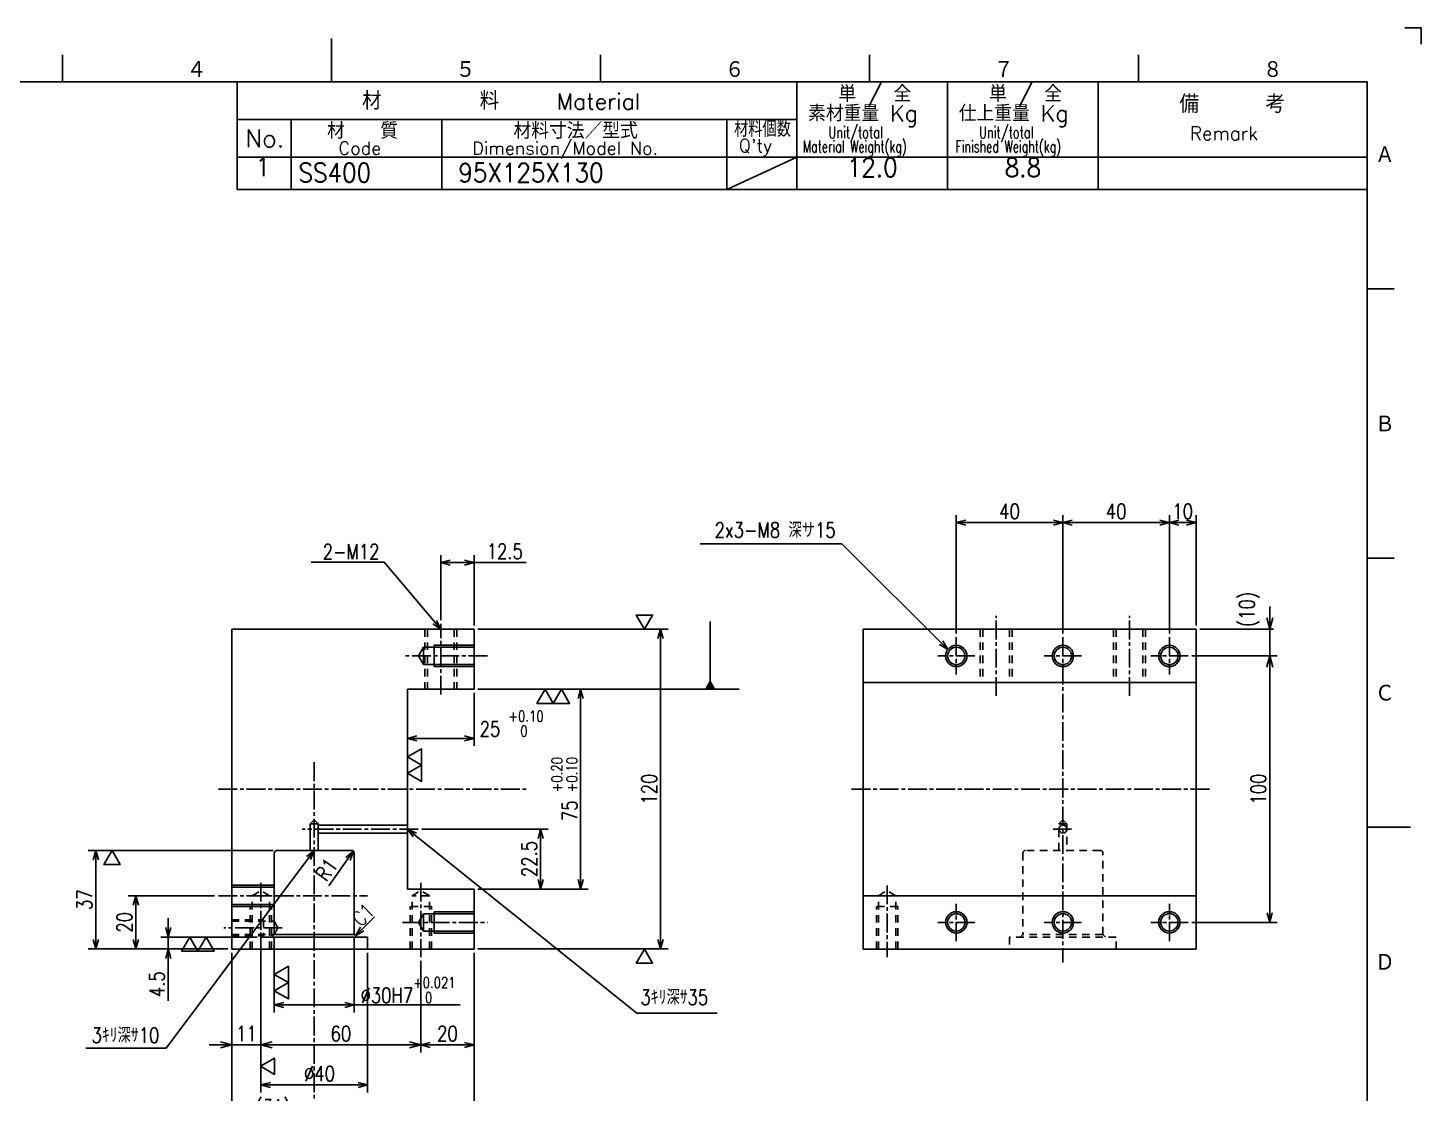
# Model space of a CAD drawing. Extents: x 0 to 1442, y 0 to 840.
# Drawn here: x 919 to 1442, y 200 to 600 of the extents above; entities that cross this region are included whole.
import ezdxf
from ezdxf.enums import TextEntityAlignment as Align

# ---------------------------------------------------------------- set-up
doc = ezdxf.new("R2010")
doc.units = 0
doc.header["$LTSCALE"] = 1.41421
doc.linetypes.add('GEN7A', pattern=[7.5, 5, -0.75, 1, -0.75])
doc.linetypes.add('HIDDEN2', pattern=[3.5, 2, -1.5])
doc.layers.get('0').update_dxf_attribs({"linetype": 'CONTINUOUS'})
doc.layers.get('DEFPOINTS').update_dxf_attribs({"linetype": 'CONTINUOUS'})
for name, color, linetype in [('2', 5, 'CONTINUOUS'), ('4', 3, 'CONTINUOUS'), ('5', 3, 'CONTINUOUS'), ('6', 52, 'CONTINUOUS'), ('7A', 4, 'GEN7A'), ('8', 1, 'CONTINUOUS'), ('9', 3, 'HIDDEN2'), ('RAHM2', 1, 'CONTINUOUS'), ('RAHM3', 52, 'CONTINUOUS')]:
    doc.layers.add(name, color=color, linetype=linetype)
doc.layers.add('AM_5', color=92, linetype='CONTINUOUS', lineweight=25)
doc.styles.add('DIMENSION', font='monotxt.shx', dxfattribs={"bigfont": 'bigfont.shx'})
doc.styles.get("Standard").update_dxf_attribs({"font": 'romans.shx', "width": 0.8, "bigfont": 'extfont.shx'})
doc.dimstyles.new('GEN-ISO', dxfattribs={"dimscale": 1.41421, "dimtxt": 4, "dimasz": 2.5, "dimexe": 2, "dimexo": 1, "dimgap": 1, "dimtad": 3, "dimdec": 3, "dimrnd": 0.001, "dimdsep": 46, "dimtxsty": 'Standard', "dimblk": 'OPEN30', "dimcen": 0, "dimclrt": 52, "dimadec": 0, "dimazin": 0, "dimtp": 0.1, "dimtm": 0.1, "dimtfac": 0.6, "dimtdec": 3, "dimtmove": 0, "dimatfit": 3, "dimldrblk": 'OPEN30', "dimfxl": 1, "dimarcsym": 0})
doc.dimstyles.new('GEN-ISO$0', dxfattribs={"dimscale": 2, "dimtxt": 4, "dimasz": 3, "dimexe": 1, "dimexo": 1, "dimgap": 1, "dimtad": 3, "dimrnd": 0.01, "dimdsep": 46, "dimtxsty": 'Standard', "dimblk": 'OPEN30', "dimcen": 0, "dimclrd": 256, "dimclre": 256, "dimclrt": 7, "dimazin": 2, "dimtp": 0.1, "dimtm": 0.1, "dimtfac": 0.6, "dimtdec": 3, "dimtmove": 2, "dimatfit": 3, "dimldrblk": 'OPEN30', "dimfxl": 1, "dimarcsym": 0})
doc.dimstyles.new('GEN-ISO$4', dxfattribs={"dimscale": 1.41421, "dimtxt": 4, "dimasz": 2.5, "dimexe": 2, "dimexo": 1, "dimgap": 1, "dimtad": 3, "dimdec": 3, "dimrnd": 0.001, "dimdsep": 46, "dimtxsty": 'Standard', "dimblk": 'OPEN30', "dimcen": 0, "dimclrt": 52, "dimadec": 0, "dimazin": 0, "dimtp": 0.1, "dimtm": 0.1, "dimtfac": 0.6, "dimtdec": 3, "dimtmove": 0, "dimatfit": 3, "dimldrblk": 'OPEN30', "dimfxl": 1, "dimarcsym": 0})

# ---------------------------------------------------------------- blocks, each defined once
blk = doc.blocks.new('1A3ﾌﾞﾋﾝ')
at = {"layer": 'RAHM2', "color": 5, "linetype": 'Continuous'}
for p, q in [((417, 297), (420, 297)), ((420, 297), (420, 294)), ((217.5, 295), (217.5, 287)), ((167.5, 292), (167.5, 287)), ((267.5, 292), (267.5, 287)), ((317.5, 292), (317.5, 287)), ((367.5, 292), (367.5, 287)), ((410, 287), (25, 287)), ((410, 10), (410, 287)), ((410, 248.5), (415, 248.5)), ((410, 198.5), (415, 198.5)), ((410, 148.5), (418, 148.5))]:
    blk.add_line(p, q, dxfattribs=at)
at = {"layer": 'RAHM2', "color": 7, "linetype": 'Continuous'}
for p, q in [((200, 267), (200, 287)), ((304, 287), (304, 267)), ((332, 267), (332, 287)), ((360, 287), (360, 267)), ((200, 280), (304, 280)), ((210, 267), (210, 280)), ((238, 280), (238, 267)), ((291, 280), (291, 267)), ((200, 273), (410, 273)), ((200, 267), (410, 267))]:
    blk.add_line(p, q, dxfattribs=at)
at = {"layer": 'RAHM2', "color": 5, "linetype": 'Continuous'}
for s, p in [('４', (190.6, 287.58)), ('５', (240.6, 287.58)), ('６', (290.6, 287.58)), ('７', (340.6, 287.58)), ('８', (390.6, 287.58)), ('Ａ', (411.44, 271.74)), ('Ｂ', (411.44, 221.74)), ('Ｃ', (411.44, 171.74)), ('Ｄ', (411.44, 121.74))]:
    blk.add_text(s, height=3.31, dxfattribs=at).set_placement(p)
at = {"layer": 'RAHM2', "color": 7, "linetype": 'Continuous'}
for s, height, p in [('材\u3000\u3000\u3000\u3000\u3000料', 3.311, (223.18, 281.82)), ('Material', 3, (259.34, 281.82)), ('単 / 全', 3, (311.71, 283.26)), ('単 / 全', 3, (339.71, 283.26)), ('備     考', 3.311, (375.08, 281.21)), ('素材重量 Kg', 3, (306.08, 279.63)), ('仕上重量 Kg', 3, (334.08, 279.63)), ('材\u3000\u3000質', 3, (216.68, 276.39)), ('材料寸法／型式', 3, (251.33, 276.39)), ('No.', 3.311, (201.5, 274.82)), ('Remark', 2.5, (377.03, 276.16)), ('Code', 2.4, (218.82, 273.45)), ('Dimension/Model No.', 2.4, (243.65, 273.45)), ("Q'ty", 2.4, (293.19, 273.93))]:
    blk.add_text(s, height=height, dxfattribs=at).set_placement(p)
for s, height, width, p in [('材料個数', 3, 0.8, (292.32, 276.75)), ('Unit/total', 2.2, 0.7, (309.86, 276.49)), ('Unit/total', 2.2, 0.7, (337.86, 276.49)), ('Material Weight(kg)', 2.2, 0.68, (305.1, 273.86)), ('Finished Weight(kg)', 2.2, 0.68, (333.46, 273.86))]:
    blk.add_text(s, height=height, dxfattribs=dict(at, width=width)).set_placement(p)
at = {"layer": 'RAHM2', "color": 5, "linetype": 'Continuous', "width": 0.7}
for tag, p in [('HEADER3', (35, 274.01)), ('HEADER4', (54.75, 274)), ('HEADER15', (74.49, 274)), ('HEADER16', (94.43, 274))]:
    blk.add_attdef(tag, text='', height=6, dxfattribs=at).set_placement(p, align=Align.MIDDLE)
at = {"layer": 'RAHM2', "color": 7, "linetype": 'Continuous'}
blk.add_attdef('HEADER5', text='', height=2.5, dxfattribs=at).set_placement((63.69, 267.1), align=Align.BOTTOM_RIGHT)
for tag, height, width, p in [('HEADER1', 5, 0.9, (359.12, 40.15)), ('HEADER7', 5, 0.8, (174.38, 35.8)), ('GEN-TITLE-SCA', 4, 0.85, (261.79, 35.85)), ('HEADER2', 6, 0.9, (358.89, 31.68)), ('HEADER11', 3.2, 0.63, (46.91, 19.38)), ('HEADER9', 3.33, 0.8, (71.4, 19.2)), ('HEADER10', 3.5, 0.8, (92.57, 19.22)), ('HEADER14', 3.31, 0.8, (126.54, 12.82))]:
    blk.add_attdef(tag, text='', height=height, dxfattribs=dict(at, width=width)).set_placement(p, align=Align.MIDDLE)
at = {"layer": 'RAHM2', "color": 7, "linetype": 'Continuous', "width": 0.8}
blk.add_attdef('GEN-TITLE-DAT', text='', height=3.5, dxfattribs=at).set_placement((275.35, 34.1), align=Align.BOTTOM_LEFT)
at = {"layer": 'RAHM2', "color": 5, "linetype": 'Continuous', "style": 'DIMENSION', "width": 1.2}
for tag, p in [('HEADER13', (213.56, 11.75)), ('HEADER12', (247.26, 11.72)), ('GEN-TITLE-DWG', (316.79, 11.74))]:
    blk.add_attdef(tag, text='', height=7.02, dxfattribs=at).set_placement(p, align=Align.BOTTOM_LEFT)
blk.add_attdef('HEADER8', text='', height=7.02, dxfattribs=at).set_placement((406.69, 11.71), align=Align.BOTTOM_RIGHT)
at = {"layer": 'RAHM2', "color": 5, "linetype": 'Continuous'}
blk.add_attdef('HEADER6', text='', height=5.8, dxfattribs=at).set_placement((207.09, 13.03), align=Align.BOTTOM_RIGHT)
blk = doc.blocks.new('_Open30')
at = {"color": 0, "linetype": 'ByBlock', "lineweight": -2}
for p, q in [((-1, 0.27), (0, 0)), ((0, 0), (-1, -0.27)), ((0, 0), (-1, 0))]:
    blk.add_line(p, q, dxfattribs=at)
blk = doc.blocks.new('*D71')
at = {"layer": '5', "color": 0, "lineweight": -2, "transparency": 16777216}
for p, q in [((1088.34, 351.85), (1129.75, 351.85)), ((1126.93, 280.38), (1126.93, 348.31)), ((1088.34, 276.85), (1129.75, 276.85))]:
    blk.add_line(p, q, dxfattribs=at)
at = {"layer": 'DEFPOINTS', "color": 0, "transparency": 16777216}
for p in [(1086.93, 351.85), (1126.93, 351.85), (1086.93, 276.85)]:
    blk.add_point(p, dxfattribs=at)
at = {"layer": '5', "color": 0, "lineweight": -2, "transparency": 16777216, "xscale": 3.535525, "yscale": 3.535525, "zscale": 3.535525}
for p, rotation in [((1126.93, 351.85), 90), ((1126.93, 276.85), 270)]:
    blk.add_blockref('_Open30', p, dxfattribs=dict(at, rotation=rotation))
at = {"layer": '5', "color": 52, "transparency": 16777216, "insert": (1120.85, 314.35), "char_height": 5.6568, "attachment_point": 5, "rotation": 90}
blk.add_mtext('75 \\H4;\\S+0.20^ +0.10;', dxfattribs=at)
blk = doc.blocks.new('*D72')
at = {"layer": '5', "color": 0, "lineweight": -2, "transparency": 16777216}
for p, q in [((1356.4, 364.35), (1388.49, 364.35)), ((1385.66, 267.88), (1385.66, 360.81)), ((1356.4, 264.35), (1388.49, 264.35))]:
    blk.add_line(p, q, dxfattribs=at)
at = {"layer": 'DEFPOINTS', "color": 0, "transparency": 16777216}
for p in [(1354.98, 364.35), (1385.66, 364.35), (1354.98, 264.35)]:
    blk.add_point(p, dxfattribs=at)
at = {"layer": '5', "color": 0, "lineweight": -2, "transparency": 16777216, "xscale": 3.535525, "yscale": 3.535525, "zscale": 3.535525}
for p, rotation in [((1385.66, 364.35), 90), ((1385.66, 264.35), 270)]:
    blk.add_blockref('_Open30', p, dxfattribs=dict(at, rotation=rotation))
at = {"layer": '5', "color": 52, "transparency": 16777216, "insert": (1381.42, 314.35), "char_height": 5.657, "attachment_point": 5, "rotation": 90}
blk.add_mtext('100', dxfattribs=at)
blk = doc.blocks.new('*D73')
at = {"layer": '5', "color": 0, "lineweight": -2, "transparency": 16777216}
for p, q in [((995.93, 252.93), (995.93, 170.52)), ((1086.93, 252.93), (1086.93, 170.52)), ((1083.39, 173.35), (999.46, 173.35))]:
    blk.add_line(p, q, dxfattribs=at)
at = {"layer": 'DEFPOINTS', "color": 0, "transparency": 16777216}
for p in [(995.93, 254.35), (1086.93, 254.35), (995.93, 173.35)]:
    blk.add_point(p, dxfattribs=at)
at = {"layer": '5', "color": 0, "lineweight": -2, "transparency": 16777216, "xscale": 3.535525, "yscale": 3.535525, "zscale": 3.535525, "rotation": 180}
blk.add_blockref('_Open30', (995.93, 173.35), dxfattribs=at)
at = {"layer": '5', "color": 0, "lineweight": -2, "transparency": 16777216, "xscale": 3.535525, "yscale": 3.535525, "zscale": 3.535525}
blk.add_blockref('_Open30', (1086.93, 173.35), dxfattribs=at)
at = {"layer": '5', "color": 52, "transparency": 16777216, "insert": (1041.43, 177.59), "char_height": 5.657, "attachment_point": 5}
blk.add_mtext('91', dxfattribs=at)
blk = doc.blocks.new('*D74')
at = {"layer": '5', "color": 0, "lineweight": -2, "transparency": 16777216}
for p, q in [((1086.93, 350.43), (1086.93, 330.56)), ((1061.93, 337.93), (1061.93, 330.56)), ((1065.46, 333.39), (1083.39, 333.39))]:
    blk.add_line(p, q, dxfattribs=at)
at = {"layer": 'DEFPOINTS', "color": 0, "transparency": 16777216}
for p in [(1086.93, 351.85), (1061.93, 339.35), (1086.93, 333.39)]:
    blk.add_point(p, dxfattribs=at)
at = {"layer": '5', "color": 0, "lineweight": -2, "transparency": 16777216, "xscale": 3.535525, "yscale": 3.535525, "zscale": 3.535525, "rotation": 180}
blk.add_blockref('_Open30', (1061.93, 333.39), dxfattribs=at)
at = {"layer": '5', "color": 0, "lineweight": -2, "transparency": 16777216, "xscale": 3.535525, "yscale": 3.535525, "zscale": 3.535525}
blk.add_blockref('_Open30', (1086.93, 333.39), dxfattribs=at)
at = {"layer": '5', "color": 52, "transparency": 16777216, "insert": (1101.02, 338.91), "char_height": 5.6568, "attachment_point": 5}
blk.add_mtext('25 \\H4;\\S+0.10^   0;', dxfattribs=at)
blk = doc.blocks.new('*D75')
at = {"layer": '5', "color": 0, "lineweight": -2, "transparency": 16777216}
for p, q in [((1088.34, 374.35), (1159.75, 374.35)), ((1156.93, 257.88), (1156.93, 370.81)), ((1088.34, 254.35), (1159.75, 254.35))]:
    blk.add_line(p, q, dxfattribs=at)
at = {"layer": 'DEFPOINTS', "color": 0, "transparency": 16777216}
for p in [(1086.93, 374.35), (1156.93, 374.35), (1086.93, 254.35)]:
    blk.add_point(p, dxfattribs=at)
at = {"layer": '5', "color": 0, "lineweight": -2, "transparency": 16777216, "xscale": 3.535525, "yscale": 3.535525, "zscale": 3.535525}
for p, rotation in [((1156.93, 374.35), 90), ((1156.93, 254.35), 270)]:
    blk.add_blockref('_Open30', p, dxfattribs=dict(at, rotation=rotation))
at = {"layer": '5', "color": 52, "transparency": 16777216, "insert": (1152.68, 314.35), "char_height": 5.657, "attachment_point": 5, "rotation": 90}
blk.add_mtext('120', dxfattribs=at)
blk = doc.blocks.new('*D77')
at = {"layer": '5', "color": 0, "lineweight": -2, "transparency": 16777216}
for p, q in [((1074.43, 377.76), (1074.43, 402.17)), ((1077.96, 399.35), (1083.39, 399.35)), ((1086.93, 375.76), (1086.93, 402.17)), ((1086.93, 399.35), (1106.44, 399.35))]:
    blk.add_line(p, q, dxfattribs=at)
at = {"layer": 'DEFPOINTS', "color": 0, "transparency": 16777216}
for p in [(1086.93, 399.35), (1074.43, 376.35), (1086.93, 374.35)]:
    blk.add_point(p, dxfattribs=at)
at = {"layer": '5', "color": 0, "lineweight": -2, "transparency": 16777216, "xscale": 3.535525, "yscale": 3.535525, "zscale": 3.535525, "rotation": 180}
blk.add_blockref('_Open30', (1074.43, 399.35), dxfattribs=at)
at = {"layer": '5', "color": 0, "lineweight": -2, "transparency": 16777216, "xscale": 3.535525, "yscale": 3.535525, "zscale": 3.535525}
blk.add_blockref('_Open30', (1086.93, 399.35), dxfattribs=at)
at = {"layer": '5', "color": 52, "transparency": 16777216, "insert": (1098.45, 403.59), "char_height": 5.657, "attachment_point": 5}
blk.add_mtext('12.5', dxfattribs=at)
blk = doc.blocks.new('*D78')
at = {"layer": '5', "color": 0, "lineweight": -2, "transparency": 16777216}
blk.add_line((1032.4, 278.07), (1039.58, 288.17), dxfattribs=at)
at = {"layer": 'DEFPOINTS', "color": 0, "transparency": 16777216}
for p in [(1041.05, 290.24), (1041.63, 291.05)]:
    blk.add_point(p, dxfattribs=at)
at = {"layer": '5', "color": 0, "lineweight": -2, "transparency": 16777216, "xscale": 3.535525, "yscale": 3.535525, "zscale": 3.535525, "rotation": 54.5758409272809}
blk.add_blockref('_Open30', (1041.63, 291.05), dxfattribs=at)
at = {"layer": '5', "color": 52, "transparency": 16777216, "insert": (1031.51, 284.14), "char_height": 5.657, "attachment_point": 5, "rotation": 54.5758}
blk.add_mtext('R1', dxfattribs=at)
blk = doc.blocks.new('*D79')
at = {"layer": '5', "color": 0, "lineweight": -2, "transparency": 16777216}
for p, q in [((1011.51, 291.35), (942.1, 291.35)), ((944.93, 257.88), (944.93, 287.81)), ((994.51, 254.35), (942.1, 254.35))]:
    blk.add_line(p, q, dxfattribs=at)
at = {"layer": 'DEFPOINTS', "color": 0, "transparency": 16777216}
for p in [(944.93, 291.35), (1012.93, 291.35), (995.93, 254.35)]:
    blk.add_point(p, dxfattribs=at)
at = {"layer": '5', "color": 0, "lineweight": -2, "transparency": 16777216, "xscale": 3.535525, "yscale": 3.535525, "zscale": 3.535525}
for p, rotation in [((944.93, 291.35), 90), ((944.93, 254.35), 270)]:
    blk.add_blockref('_Open30', p, dxfattribs=dict(at, rotation=rotation))
at = {"layer": '5', "color": 52, "transparency": 16777216, "insert": (940.68, 272.85), "char_height": 5.657, "attachment_point": 5, "rotation": 90}
blk.add_mtext('37', dxfattribs=at)
blk = doc.blocks.new('*D80')
at = {"layer": '5', "color": 0, "lineweight": -2, "transparency": 16777216}
for p, q in [((989.51, 274.35), (957.1, 274.35)), ((959.93, 257.88), (959.93, 270.81)), ((994.51, 254.35), (957.1, 254.35))]:
    blk.add_line(p, q, dxfattribs=at)
at = {"layer": 'DEFPOINTS', "color": 0, "transparency": 16777216}
for p in [(959.93, 274.35), (990.93, 274.35), (995.93, 254.35)]:
    blk.add_point(p, dxfattribs=at)
at = {"layer": '5', "color": 0, "lineweight": -2, "transparency": 16777216, "xscale": 3.535525, "yscale": 3.535525, "zscale": 3.535525}
for p, rotation in [((959.93, 274.35), 90), ((959.93, 254.35), 270)]:
    blk.add_blockref('_Open30', p, dxfattribs=dict(at, rotation=rotation))
at = {"layer": '5', "color": 52, "transparency": 16777216, "insert": (955.68, 264.35), "char_height": 5.657, "attachment_point": 5, "rotation": 90}
blk.add_mtext('20', dxfattribs=at)
blk = doc.blocks.new('*D81')
at = {"layer": '5', "color": 0, "lineweight": -2, "transparency": 16777216}
for p, q in [((972.1, 262.38), (972.1, 265.92)), ((1005.51, 258.85), (969.27, 258.85)), ((972.1, 258.85), (972.1, 254.35)), ((994.51, 254.35), (969.27, 254.35)), ((972.1, 250.81), (972.1, 234.96))]:
    blk.add_line(p, q, dxfattribs=at)
at = {"layer": 'DEFPOINTS', "color": 0, "transparency": 16777216}
for p in [(1006.93, 258.85), (972.1, 254.35), (995.93, 254.35)]:
    blk.add_point(p, dxfattribs=at)
at = {"layer": '5', "color": 0, "lineweight": -2, "transparency": 16777216, "xscale": 3.535525, "yscale": 3.535525, "zscale": 3.535525}
for p, rotation in [((972.1, 258.85), 270), ((972.1, 254.35), 90)]:
    blk.add_blockref('_Open30', p, dxfattribs=dict(at, rotation=rotation))
at = {"layer": '5', "color": 52, "transparency": 16777216, "insert": (967.86, 241.12), "char_height": 5.657, "attachment_point": 5, "rotation": 90}
blk.add_mtext('4.5', dxfattribs=at)
blk = doc.blocks.new('*D82')
at = {"layer": '5', "color": 0, "lineweight": -2, "transparency": 16777216}
for p, q in [((1011.93, 258.43), (1011.93, 230.52)), ((1041.93, 258.43), (1041.93, 230.52)), ((1015.46, 233.35), (1038.39, 233.35))]:
    blk.add_line(p, q, dxfattribs=at)
at = {"layer": 'DEFPOINTS', "color": 0, "transparency": 16777216}
for p in [(1011.93, 259.85), (1041.93, 259.85), (1041.93, 233.35)]:
    blk.add_point(p, dxfattribs=at)
at = {"layer": '5', "color": 0, "lineweight": -2, "transparency": 16777216, "xscale": 3.535525, "yscale": 3.535525, "zscale": 3.535525, "rotation": 180}
blk.add_blockref('_Open30', (1011.93, 233.35), dxfattribs=at)
at = {"layer": '5', "color": 0, "lineweight": -2, "transparency": 16777216, "xscale": 3.535525, "yscale": 3.535525, "zscale": 3.535525}
blk.add_blockref('_Open30', (1041.93, 233.35), dxfattribs=at)
at = {"layer": '5', "color": 52, "transparency": 16777216, "insert": (1062.15, 238.93), "char_height": 5.6568, "attachment_point": 5}
blk.add_mtext('%%C30H7\\H4;\\S+0.021^   0;', dxfattribs=at)
blk = doc.blocks.new('*D83')
at = {"layer": '5', "color": 0, "lineweight": -2, "transparency": 16777216}
for p, q in [((1006.93, 252.93), (1006.93, 200.52)), ((1046.93, 252.93), (1046.93, 200.52)), ((1010.46, 203.35), (1043.39, 203.35))]:
    blk.add_line(p, q, dxfattribs=at)
at = {"layer": 'DEFPOINTS', "color": 0, "transparency": 16777216}
for p in [(1006.93, 254.35), (1046.93, 254.35), (1046.93, 203.35)]:
    blk.add_point(p, dxfattribs=at)
at = {"layer": '5', "color": 0, "lineweight": -2, "transparency": 16777216, "xscale": 3.535525, "yscale": 3.535525, "zscale": 3.535525, "rotation": 180}
blk.add_blockref('_Open30', (1006.93, 203.35), dxfattribs=at)
at = {"layer": '5', "color": 0, "lineweight": -2, "transparency": 16777216, "xscale": 3.535525, "yscale": 3.535525, "zscale": 3.535525}
blk.add_blockref('_Open30', (1046.93, 203.35), dxfattribs=at)
at = {"layer": '5', "color": 52, "transparency": 16777216, "insert": (1028.9, 207.59), "char_height": 5.657, "attachment_point": 5}
blk.add_mtext('%%C40', dxfattribs=at)
blk = doc.blocks.new('STDBUHIN')
at = {"color": 7}
for p, q in [((0, 0), (0, -6)), ((10, 0), (10, -6)), ((38, 0), (38, -6)), ((91, 0), (91, -6)), ((104, 0), (104, -6)), ((132, 0), (132, -6)), ((160, 0), (160, -6)), ((0, -6), (210, -6))]:
    blk.add_line(p, q, dxfattribs=at)
at = {"layer": 'RAHM3', "color": 7, "width": 0.9}
for tag, p in [('1GENST', (4.710911, -4.609434)), ('4GENST', (96.434633, -4.658422)), ('5GENST', (118, -4.729)), ('6GENST', (146, -4.729))]:
    blk.add_attdef(tag, text='', height=3.5, dxfattribs=at).set_placement(p, align=Align.BOTTOM_CENTER)
at = {"layer": 'RAHM3', "color": 7}
for tag, p, width in [('2GENST', (11.373533, -4.658422), 0.8), ('3GENST', (41.070972, -4.658422), 0.8), ('7GENST', (162.759538, -4.671383), 0.9)]:
    blk.add_attdef(tag, p, '', height=3.5, dxfattribs=dict(at, width=width))
blk = doc.blocks.new('*D84')
at = {"layer": '5', "color": 0, "lineweight": -2, "transparency": 16777216}
for p, q in [((1086.93, 252.93), (1086.93, 215.52)), ((1066.93, 249.93), (1066.93, 215.52)), ((1070.46, 218.35), (1083.39, 218.35))]:
    blk.add_line(p, q, dxfattribs=at)
at = {"layer": 'DEFPOINTS', "color": 0, "transparency": 16777216}
for p in [(1066.93, 251.35), (1086.93, 254.35), (1086.93, 218.35)]:
    blk.add_point(p, dxfattribs=at)
at = {"layer": '5', "color": 0, "lineweight": -2, "transparency": 16777216, "xscale": 3.535525, "yscale": 3.535525, "zscale": 3.535525, "rotation": 180}
blk.add_blockref('_Open30', (1066.93, 218.35), dxfattribs=at)
at = {"layer": '5', "color": 0, "lineweight": -2, "transparency": 16777216, "xscale": 3.535525, "yscale": 3.535525, "zscale": 3.535525}
blk.add_blockref('_Open30', (1086.93, 218.35), dxfattribs=at)
at = {"layer": '5', "color": 52, "transparency": 16777216, "insert": (1076.93, 222.59), "char_height": 5.657, "attachment_point": 5}
blk.add_mtext('20', dxfattribs=at)
blk = doc.blocks.new('*D90')
at = {"layer": '5', "color": 0, "lineweight": -2, "transparency": 16777216}
for p, q in [((995.93, 252.93), (995.93, 185.52)), ((1023.39, 188.35), (999.46, 188.35)), ((1026.93, 191.63), (1026.93, 185.52))]:
    blk.add_line(p, q, dxfattribs=at)
at = {"layer": 'DEFPOINTS', "color": 0, "transparency": 16777216}
for p in [(995.93, 254.35), (995.93, 188.35), (1026.93, 193.05)]:
    blk.add_point(p, dxfattribs=at)
at = {"layer": '5', "color": 0, "lineweight": -2, "transparency": 16777216, "xscale": 3.535525, "yscale": 3.535525, "zscale": 3.535525, "rotation": 180}
blk.add_blockref('_Open30', (995.93, 188.35), dxfattribs=at)
at = {"layer": '5', "color": 0, "lineweight": -2, "transparency": 16777216, "xscale": 3.535525, "yscale": 3.535525, "zscale": 3.535525}
blk.add_blockref('_Open30', (1026.93, 188.35), dxfattribs=at)
at = {"layer": '5', "color": 52, "transparency": 16777216, "insert": (1011.43, 194.07), "char_height": 5.657, "attachment_point": 5}
blk.add_mtext('(31)', dxfattribs=at)
blk = doc.blocks.new('*D91')
at = {"layer": '5', "color": 0, "lineweight": -2, "transparency": 16777216}
for p, q in [((1086.93, 252.93), (1086.93, 185.52)), ((1026.93, 190.22), (1026.93, 185.52)), ((1030.46, 188.35), (1083.39, 188.35))]:
    blk.add_line(p, q, dxfattribs=at)
at = {"layer": 'DEFPOINTS', "color": 0, "transparency": 16777216}
for p in [(1086.93, 254.35), (1026.93, 191.63), (1086.93, 188.35)]:
    blk.add_point(p, dxfattribs=at)
at = {"layer": '5', "color": 0, "lineweight": -2, "transparency": 16777216, "xscale": 3.535525, "yscale": 3.535525, "zscale": 3.535525, "rotation": 180}
blk.add_blockref('_Open30', (1026.93, 188.35), dxfattribs=at)
at = {"layer": '5', "color": 0, "lineweight": -2, "transparency": 16777216, "xscale": 3.535525, "yscale": 3.535525, "zscale": 3.535525}
blk.add_blockref('_Open30', (1086.93, 188.35), dxfattribs=at)
at = {"layer": '5', "color": 52, "transparency": 16777216, "insert": (1056.93, 192.59), "char_height": 5.657, "attachment_point": 5}
blk.add_mtext('60', dxfattribs=at)
blk = doc.blocks.new('*D69')
at = {"layer": '5', "color": 0, "lineweight": -2, "transparency": 16777216}
for p, q in [((1067.36, 299.35), (1114.75, 299.35)), ((1111.93, 280.38), (1111.93, 295.81)), ((1088.34, 276.85), (1114.75, 276.85))]:
    blk.add_line(p, q, dxfattribs=at)
at = {"layer": 'DEFPOINTS', "color": 0, "transparency": 16777216}
for p in [(1065.94, 299.35), (1111.93, 299.35), (1086.93, 276.85)]:
    blk.add_point(p, dxfattribs=at)
at = {"layer": '5', "color": 0, "lineweight": -2, "transparency": 16777216, "xscale": 3.535525, "yscale": 3.535525, "zscale": 3.535525}
for p, rotation in [((1111.93, 299.35), 90), ((1111.93, 276.85), 270)]:
    blk.add_blockref('_Open30', p, dxfattribs=dict(at, rotation=rotation))
at = {"layer": '5', "color": 52, "transparency": 16777216, "insert": (1107.68, 288.1), "char_height": 5.657, "attachment_point": 5, "rotation": 90}
blk.add_mtext('22.5', dxfattribs=at)
blk = doc.blocks.new('*D93')
at = {"layer": '5', "color": 0, "lineweight": -2, "transparency": 16777216}
for p, q in [((1347.98, 410.76), (1347.98, 417.17)), ((1351.52, 414.35), (1354.45, 414.35)), ((1357.98, 375.76), (1357.98, 417.17))]:
    blk.add_line(p, q, dxfattribs=at)
at = {"layer": 'DEFPOINTS', "color": 0, "transparency": 16777216}
for p in [(1357.98, 414.35), (1347.98, 409.35), (1357.98, 374.35)]:
    blk.add_point(p, dxfattribs=at)
at = {"layer": '5', "color": 0, "lineweight": -2, "transparency": 16777216, "xscale": 3.535525, "yscale": 3.535525, "zscale": 3.535525, "rotation": 180}
blk.add_blockref('_Open30', (1347.98, 414.35), dxfattribs=at)
at = {"layer": '5', "color": 0, "lineweight": -2, "transparency": 16777216, "xscale": 3.535525, "yscale": 3.535525, "zscale": 3.535525}
blk.add_blockref('_Open30', (1357.98, 414.35), dxfattribs=at)
at = {"layer": '5', "color": 52, "transparency": 16777216, "insert": (1352.98, 418.59), "char_height": 5.657, "attachment_point": 5}
blk.add_mtext('10', dxfattribs=at)
blk = doc.blocks.new('*D94')
at = {"layer": '5', "color": 0, "lineweight": -2, "transparency": 16777216}
for p, q in [((1307.98, 410.76), (1307.98, 417.17)), ((1311.52, 414.35), (1344.45, 414.35)), ((1347.98, 372.76), (1347.98, 417.17))]:
    blk.add_line(p, q, dxfattribs=at)
at = {"layer": 'DEFPOINTS', "color": 0, "transparency": 16777216}
for p in [(1347.98, 414.35), (1307.98, 409.35), (1347.98, 371.35)]:
    blk.add_point(p, dxfattribs=at)
at = {"layer": '5', "color": 0, "lineweight": -2, "transparency": 16777216, "xscale": 3.535525, "yscale": 3.535525, "zscale": 3.535525, "rotation": 180}
blk.add_blockref('_Open30', (1307.98, 414.35), dxfattribs=at)
at = {"layer": '5', "color": 0, "lineweight": -2, "transparency": 16777216, "xscale": 3.535525, "yscale": 3.535525, "zscale": 3.535525}
blk.add_blockref('_Open30', (1347.98, 414.35), dxfattribs=at)
at = {"layer": '5', "color": 52, "transparency": 16777216, "insert": (1327.98, 418.59), "char_height": 5.657, "attachment_point": 5}
blk.add_mtext('40', dxfattribs=at)
blk = doc.blocks.new('*D95')
at = {"layer": '5', "color": 0, "lineweight": -2, "transparency": 16777216}
for p, q in [((1267.98, 372.76), (1267.98, 417.17)), ((1271.52, 414.35), (1304.45, 414.35)), ((1307.98, 372.76), (1307.98, 417.17))]:
    blk.add_line(p, q, dxfattribs=at)
at = {"layer": 'DEFPOINTS', "color": 0, "transparency": 16777216}
for p in [(1307.98, 414.35), (1267.98, 371.35), (1307.98, 371.35)]:
    blk.add_point(p, dxfattribs=at)
at = {"layer": '5', "color": 0, "lineweight": -2, "transparency": 16777216, "xscale": 3.535525, "yscale": 3.535525, "zscale": 3.535525, "rotation": 180}
blk.add_blockref('_Open30', (1267.98, 414.35), dxfattribs=at)
at = {"layer": '5', "color": 0, "lineweight": -2, "transparency": 16777216, "xscale": 3.535525, "yscale": 3.535525, "zscale": 3.535525}
blk.add_blockref('_Open30', (1307.98, 414.35), dxfattribs=at)
at = {"layer": '5', "color": 52, "transparency": 16777216, "insert": (1287.98, 418.59), "char_height": 5.657, "attachment_point": 5}
blk.add_mtext('40', dxfattribs=at)
blk = doc.blocks.new('*D96')
at = {"layer": 'AM_5', "lineweight": -2, "transparency": 16777216}
for p, q in [((1385.66, 378.59), (1385.66, 382.83)), ((1359.4, 374.35), (1387.08, 374.35)), ((1385.66, 374.35), (1385.66, 364.35)), ((1356.4, 364.35), (1387.08, 364.35)), ((1385.66, 360.1), (1385.66, 355.86))]:
    blk.add_line(p, q, dxfattribs=at)
at = {"layer": 'DEFPOINTS', "color": 0, "transparency": 16777216}
for p in [(1357.98, 374.35), (1354.98, 364.35), (1385.66, 364.35)]:
    blk.add_point(p, dxfattribs=at)
at = {"layer": 'AM_5', "lineweight": -2, "transparency": 16777216, "xscale": 4.242599999999999, "yscale": 4.242599999999999, "zscale": 4.242599999999999}
for p, rotation in [((1385.66, 374.35), 270), ((1385.66, 364.35), 90)]:
    blk.add_blockref('_Open30', p, dxfattribs=dict(at, rotation=rotation))
at = {"layer": 'AM_5', "color": 7, "transparency": 16777216, "insert": (1378.01, 381.77), "char_height": 5.657, "attachment_point": 5, "rotation": 90}
blk.add_mtext('(10)', dxfattribs=at)
blk = doc.blocks.new('*D98')
at = {"layer": 'AM_5', "lineweight": -2, "transparency": 16777216}
for p, q in [((1006.93, 249.93), (1006.93, 216.94)), ((1066.93, 249.93), (1066.93, 216.94)), ((1062.68, 218.35), (1011.17, 218.35))]:
    blk.add_line(p, q, dxfattribs=at)
at = {"layer": 'DEFPOINTS', "color": 0, "transparency": 16777216}
for p in [(1006.93, 251.35), (1066.93, 251.35), (1006.93, 218.35)]:
    blk.add_point(p, dxfattribs=at)
at = {"layer": 'AM_5', "lineweight": -2, "transparency": 16777216, "xscale": 4.242599999999999, "yscale": 4.242599999999999, "zscale": 4.242599999999999, "rotation": 180}
blk.add_blockref('_Open30', (1006.93, 218.35), dxfattribs=at)
at = {"layer": 'AM_5', "lineweight": -2, "transparency": 16777216, "xscale": 4.242599999999999, "yscale": 4.242599999999999, "zscale": 4.242599999999999}
blk.add_blockref('_Open30', (1066.93, 218.35), dxfattribs=at)
at = {"layer": 'AM_5', "color": 7, "transparency": 16777216, "insert": (1036.93, 222.59), "char_height": 5.657, "attachment_point": 5}
blk.add_mtext('60', dxfattribs=at)
blk = doc.blocks.new('*D99')
at = {"layer": 'AM_5', "lineweight": -2, "transparency": 16777216}
for p, q in [((995.93, 252.93), (995.93, 216.93)), ((1006.93, 249.93), (1006.93, 216.93)), ((991.68, 218.35), (987.44, 218.35)), ((1006.93, 218.35), (995.93, 218.35)), ((1011.17, 218.35), (1015.41, 218.35))]:
    blk.add_line(p, q, dxfattribs=at)
at = {"layer": 'DEFPOINTS', "color": 0, "transparency": 16777216}
for p in [(995.93, 254.35), (1006.93, 251.35), (995.93, 218.35)]:
    blk.add_point(p, dxfattribs=at)
at = {"layer": 'AM_5', "lineweight": -2, "transparency": 16777216, "xscale": 4.242599999999999, "yscale": 4.242599999999999, "zscale": 4.242599999999999}
blk.add_blockref('_Open30', (995.93, 218.35), dxfattribs=at)
at = {"layer": 'AM_5', "lineweight": -2, "transparency": 16777216, "xscale": 4.242599999999999, "yscale": 4.242599999999999, "zscale": 4.242599999999999, "rotation": 180}
blk.add_blockref('_Open30', (1006.93, 218.35), dxfattribs=at)
at = {"layer": 'AM_5', "color": 7, "transparency": 16777216, "insert": (1001.43, 222.59), "char_height": 5.657, "attachment_point": 5}
blk.add_mtext('11', dxfattribs=at)

msp = doc.modelspace()

# ---------------------------------------------------------------- linework, layer by layer
msp.add_line((1208.1395, 551.5419), (1181.8756, 539.4201))
at = {"layer": '2'}
for p, q in [((995.9265, 374.3453), (995.9265, 254.3453)), ((1086.9265, 374.3453), (995.9265, 374.3453)), ((1086.9265, 351.8453), (1086.9265, 374.3453)), ((1232.9829, 254.3453), (1232.9829, 374.3453)), ((1232.9829, 374.3453), (1357.9829, 374.3453)), ((1357.9829, 374.3453), (1357.9829, 254.3453)), ((1067.9265, 367.5953), (1066.0501, 364.3453)), ((1086.9265, 367.5953), (1067.9265, 367.5953)), ((1067.9265, 367.5953), (1067.9265, 361.0953)), ((1067.9265, 361.0953), (1066.0501, 364.3453)), ((1086.9265, 361.0952), (1067.9265, 361.0953)), ((1061.9265, 276.8453), (1061.9265, 351.8453)), ((1086.9265, 351.8453), (1061.9265, 351.8453)), ((1232.9829, 354.3453), (1357.9829, 354.3453)), ((1061.9265, 300.8453), (1028.4265, 300.8453)), ((1028.4265, 297.8453), (1061.9265, 297.8453)), ((1011.9265, 259.8453), (1011.9265, 290.3453)), ((1012.9265, 291.3453), (1040.9265, 291.3453)), ((1041.9265, 290.3453), (1041.9265, 259.8453)), ((1011.9265, 277.5953), (995.9265, 277.5953)), ((1061.9265, 276.8453), (1086.9265, 276.8453)), ((1086.9265, 254.3453), (1086.9265, 276.8453)), ((1357.9829, 274.3453), (1232.9829, 274.3453)), ((1011.9265, 271.0953), (995.9265, 271.0953)), ((1067.9265, 267.5953), (1066.0501, 264.3453)), ((1086.9265, 267.5953), (1067.9265, 267.5953)), ((1067.9265, 267.5953), (1067.9265, 261.0952)), ((1067.9265, 261.0952), (1066.0501, 264.3453)), ((1006.9265, 258.8453), (1046.9265, 258.8453)), ((1006.9265, 254.3453), (1006.9265, 258.8453)), ((1011.9265, 259.8453), (1010.9265, 258.8453)), ((1011.9265, 259.8453), (1041.9265, 259.8453)), ((1041.9265, 259.8453), (1042.9265, 258.8453)), ((1046.9265, 258.8453), (1046.9265, 254.3453)), ((1086.9265, 261.0952), (1067.9265, 261.0952)), ((995.9265, 254.3453), (1086.9265, 254.3453)), ((1357.9829, 254.3453), (1232.9829, 254.3453))]:
    msp.add_line(p, q, dxfattribs=at)
for points in [[(1028.4265, 291.3453), (1028.4265, 301.3453), (1026.9265, 302.8453), (1025.4265, 301.3453), (1025.4265, 291.3453)], [(1025.4265, 301.3453), (1028.4265, 301.3453)]]:
    msp.add_lwpolyline(points, dxfattribs=at)
for centre, radius in [((1267.9829, 364.3453), 3.25), ((1307.9829, 364.3453), 3.25), ((1347.9829, 364.3453), 3.25), ((1307.9829, 299.3453), 1.5), ((1267.9829, 264.3453), 3.25), ((1307.9829, 264.3453), 3.25), ((1347.9829, 264.3453), 3.25)]:
    msp.add_circle(centre, radius, dxfattribs=at)
for centre, start, end in [((1012.9265, 290.3453), 90, 180), ((1040.9265, 290.3453), 0, 90)]:
    msp.add_arc(centre, 1, start, end, dxfattribs=at)
at = {"layer": '4'}
for p, q in [((1086.9265, 368.3452), (1071.9265, 368.3453)), ((1071.9265, 368.3453), (1071.9265, 360.3453)), ((1086.9265, 360.3453), (1071.9265, 360.3453)), ((1011.9265, 278.3453), (995.9265, 278.3453)), ((1011.9265, 270.3453), (995.9265, 270.3453)), ((1086.9265, 268.3452), (1071.9265, 268.3452)), ((1071.9265, 268.3452), (1071.9265, 260.3453)), ((1086.9265, 260.3453), (1071.9265, 260.3453))]:
    msp.add_line(p, q, dxfattribs=at)
for centre in [(1267.9829, 364.3453), (1307.9829, 364.3453), (1347.9829, 364.3453), (1267.9829, 264.3453), (1307.9829, 264.3453), (1347.9829, 264.3453)]:
    msp.add_circle(centre, 4, dxfattribs=at)
at = {"layer": '5'}
for p, q in [((1311.5184, 414.3453), (1344.4474, 414.3453)), ((1129.7549, 351.8453), (1186.4845, 351.8453)), ((1041.9265, 233.3453), (1081.6734, 233.3453))]:
    msp.add_line(p, q, dxfattribs=at)
at = {"layer": '7A'}
for p, q in [((1282.9829, 349.3453), (1282.9829, 379.3453)), ((1332.9829, 349.3453), (1332.9829, 379.3453)), ((1074.4265, 349.8453), (1074.4265, 376.3453)), ((1267.9829, 371.3453), (1267.9829, 357.3453)), ((1307.9829, 371.3453), (1307.9829, 249.3453)), ((1347.9829, 371.3453), (1347.9829, 357.3453)), ((1091.9265, 364.3453), (1060.0501, 364.3453)), ((1274.9829, 364.3453), (1260.9829, 364.3453)), ((1314.9829, 364.3453), (1300.9829, 364.3453)), ((1354.9829, 364.3453), (1340.9829, 364.3453)), ((1026.9265, 324.4158), (1026.9265, 155.2335)), ((990.9265, 314.3453), (1107.5862, 314.3453)), ((1362.9829, 314.3453), (1227.9829, 314.3453)), ((1065.9417, 299.3453), (1022.4428, 299.3453)), ((1304.3372, 299.3453), (1311.2625, 299.3453)), ((1006.9265, 279.2216), (1006.9265, 251.3452)), ((1066.9265, 279.2216), (1066.9265, 251.3452)), ((1241.9829, 278.2338), (1241.9829, 251.3453)), ((990.9265, 274.3453), (1046.9265, 274.3453)), ((1327.9829, 274.3453), (1287.9829, 274.3453)), ((1267.9829, 257.3453), (1267.9829, 271.3453)), ((1347.9829, 257.3453), (1347.9829, 271.3453)), ((1014.9265, 262.3453), (992.9265, 262.3453)), ((1060.0501, 264.3453), (1091.9265, 264.3453)), ((1274.9829, 264.3453), (1260.9829, 264.3453)), ((1314.9829, 264.3453), (1300.9829, 264.3453)), ((1354.9829, 264.3453), (1340.9829, 264.3453))]:
    msp.add_line(p, q, dxfattribs=at)
at = {"layer": '8'}
for points in [[(1150.8678, 374.3453), (1153.9295, 379.6485), (1147.806, 379.6485), (1150.8678, 374.3453)], [(1113.5873, 351.8453), (1110.5255, 346.542), (1116.649, 346.542), (1113.5873, 351.8453)], [(1119.7108, 351.8453), (1122.7725, 346.542), (1116.649, 346.542), (1119.7108, 351.8453)], [(1061.9265, 326.4052), (1067.2297, 329.467), (1067.2297, 323.3435), (1061.9265, 326.4052)], [(1061.9265, 320.2817), (1067.2297, 317.22), (1067.2297, 323.3435), (1061.9265, 320.2817)], [(950.9971, 291.3453), (954.0588, 286.042), (947.9353, 286.042), (950.9971, 291.3453)], [(980.1891, 258.8453), (977.1274, 253.542), (983.2508, 253.542), (980.1891, 258.8453)], [(986.3126, 258.8453), (989.3743, 253.542), (983.2508, 253.542), (986.3126, 258.8453)], [(1150.8678, 254.3453), (1153.9295, 249.042), (1147.806, 249.042), (1150.8678, 254.3453)], [(1011.9265, 244.8332), (1017.2298, 241.7714), (1017.2298, 247.8949), (1011.9265, 244.8332)], [(1011.9265, 238.7096), (1017.2298, 241.7714), (1017.2298, 235.6479), (1011.9265, 238.7096)], [(1006.6846, 210.3597), (1011.9879, 207.2979), (1011.9879, 213.4214), (1006.6846, 210.3597)]]:
    msp.add_lwpolyline(points, close=True, dxfattribs=at)
at = {"layer": '9'}
for p, q in [((1068.4265, 374.3453), (1068.4265, 351.8453)), ((1069.4265, 374.3453), (1069.4265, 351.8453)), ((1079.4265, 374.3453), (1079.4265, 351.8453)), ((1080.4265, 374.3453), (1080.4265, 351.8453)), ((1276.9829, 374.3453), (1276.9829, 354.3453)), ((1277.9829, 374.3453), (1277.9829, 354.3453)), ((1287.9829, 374.3453), (1287.9829, 354.3453)), ((1288.9829, 374.3453), (1288.9829, 354.3453)), ((1326.9829, 374.3453), (1326.9829, 354.3453)), ((1327.9829, 374.3453), (1327.9829, 354.3453)), ((1337.9829, 374.3453), (1337.9829, 354.3453)), ((1338.9829, 374.3453), (1338.9829, 354.3453)), ((1292.9829, 290.3453), (1292.9829, 259.8453)), ((1321.9829, 291.3453), (1293.9829, 291.3453)), ((1322.9829, 259.8453), (1322.9829, 290.3453)), ((1003.6765, 274.3453), (1006.9265, 276.2216)), ((1003.6765, 254.3453), (1003.6765, 274.3453)), ((1010.1765, 274.3453), (1003.6765, 274.3453)), ((1010.1765, 274.3453), (1006.9265, 276.2216)), ((1010.1765, 254.3453), (1010.1765, 274.3453)), ((1063.6765, 274.3453), (1066.9265, 276.2216)), ((1063.6765, 254.3453), (1063.6765, 274.3453)), ((1070.1765, 274.3453), (1063.6765, 274.3453)), ((1070.1765, 274.3453), (1066.9265, 276.2216)), ((1070.1765, 254.3453), (1070.1765, 274.3453)), ((1238.7329, 274.3453), (1241.9829, 276.2216)), ((1238.7329, 254.3453), (1238.7329, 274.3453)), ((1245.2329, 274.3453), (1238.7329, 274.3453)), ((1245.2329, 274.3453), (1241.9829, 276.2216)), ((1245.2329, 254.3453), (1245.2329, 274.3453)), ((1002.9265, 254.3453), (1002.9265, 270.3453)), ((1010.9265, 270.3453), (1002.9265, 270.3453)), ((1010.9265, 254.3453), (1010.9265, 270.3453)), ((1062.9265, 254.3453), (1062.9265, 270.3453)), ((1070.9265, 270.3453), (1062.9265, 270.3453)), ((1070.9265, 254.3453), (1070.9265, 270.3453)), ((1237.9829, 254.3453), (1237.9829, 270.3453)), ((1245.9829, 270.3453), (1237.9829, 270.3453)), ((1245.9829, 254.3453), (1245.9829, 270.3453)), ((995.9265, 265.3453), (1007.9265, 265.3453)), ((995.9265, 264.8453), (1011.9265, 264.8453)), ((1007.9265, 265.3453), (1007.9265, 259.3453)), ((1011.9265, 264.8453), (1013.2255, 262.3453)), ((1011.9265, 259.8452), (1013.2255, 262.3453)), ((995.9265, 259.8452), (1011.9265, 259.8452)), ((995.9265, 259.3453), (1007.9265, 259.3453)), ((1287.9829, 258.8453), (1287.9829, 254.3453)), ((1327.9829, 258.8453), (1287.9829, 258.8453)), ((1292.9829, 259.8453), (1291.9829, 258.8453)), ((1322.9829, 259.8453), (1292.9829, 259.8453)), ((1322.9829, 259.8453), (1323.9829, 258.8453)), ((1327.9829, 254.3453), (1327.9829, 258.8453))]:
    msp.add_line(p, q, dxfattribs=at)
for points in [[(1306.4829, 291.3453), (1306.4829, 301.3453), (1307.9829, 302.8453), (1309.4829, 301.3453), (1309.4829, 291.3453)], [(1309.4829, 301.3453), (1306.4829, 301.3453)]]:
    msp.add_lwpolyline(points, dxfattribs=at)
for centre, start, end in [((1293.9829, 290.3453), 90, 180), ((1321.9829, 290.3453), 0, 90)]:
    msp.add_arc(centre, 1, start, end, dxfattribs=at)

# ---------------------------------------------------------------- block references
at = {"layer": '2', "xscale": 2.02030000060609, "yscale": 2.02030000060609, "zscale": 2.02030000060609}
msp.add_blockref('1A3ﾌﾞﾋﾝ', (593.9682, 0), dxfattribs=at)
at = {"layer": 'RAHM2'}
ref = msp.add_blockref('STDBUHIN', (998.0283, 551.5419), dxfattribs=dict(at, xscale=2.02030000060609, yscale=2.02030000060609, zscale=2.02030000060609))
ref.add_attrib('1GENST', '1', dxfattribs={"layer": 'RAHM3', "color": 7, "height": 7.0711, "width": 0.9}).set_placement((1007.5457, 542.2295), align=Align.BOTTOM_CENTER)
ref.add_attrib('2GENST', 'SS400', (1021.0062, 542.1305), dxfattribs={"layer": 'RAHM3', "color": 7, "height": 7.07105, "width": 0.9})
ref.add_attrib('3GENST', '95X125X130', (1081.004, 542.1305), dxfattribs={"layer": 'RAHM3', "color": 7, "height": 7.07105, "width": 0.9})
ref.add_attrib('5GENST', '12.0', dxfattribs={"layer": 'RAHM3', "color": 7, "height": 7.07105, "width": 0.9}).set_placement((1236.4237, 541.9879), align=Align.BOTTOM_CENTER)
ref.add_attrib('6GENST', '8.8', dxfattribs={"layer": 'RAHM3', "color": 7, "height": 7.07105, "width": 0.9}).set_placement((1292.9921, 541.9879), align=Align.BOTTOM_CENTER)

# ---------------------------------------------------------------- texts
at = {"layer": '5', "color": 52, "char_height": 5.65684}
for s, insert, attachment_point in [('2x3-M8 深サ15', (1222.6821, 411.5629), 6), ('2-M12', (1051.4345, 403.4293), 6), ('3ｷﾘ深ｻ35', (1149.3906, 236.2434), 4), ('3ｷﾘ深ｻ10', (968.7661, 221.9972), 6)]:
    msp.add_mtext(s, dxfattribs=dict(at, insert=insert, attachment_point=attachment_point))
at = {"layer": '6', "width": 0.8}
msp.add_text('C1', height=5.6, rotation=45, dxfattribs=at).set_placement((1044.4714, 262.4364))

# ---------------------------------------------------------------- dimensions: what is measured, and where the dimension line sits
at = {"layer": '5'}
for base, p1, p2, angle, picture, middle in [((1307.9829, 414.3453), (1267.9829, 371.3453), (1307.9829, 371.3453), 0, '*D95', (1287.9829, 418.5879)), ((1347.9829, 414.3453), (1307.9829, 409.3453), (1347.9829, 371.3453), 0, '*D94', (1327.9829, 418.5879)), ((1357.9829, 414.3453), (1347.9829, 409.3453), (1357.9829, 374.3453), 0, '*D93', (1352.9829, 418.5879)), ((1111.9265, 299.3453), (1086.9265, 276.8453), (1065.9417, 299.3453), 90, '*D69', (1107.6839, 288.0953)), ((1086.9265, 188.3453), (1026.9265, 191.6321), (1086.9265, 254.3453), 180, '*D91', (1056.9265, 192.5879)), ((1086.9265, 218.3453), (1066.9265, 251.3452), (1086.9265, 254.3453), 180, '*D84', (1076.9265, 222.5879))]:
    dim = msp.add_linear_dim(base=base, p1=p1, p2=p2, angle=angle, dimstyle='GEN-ISO', override={"dimtmove": 2}, dxfattribs=at)
    dim.commit()
    dim.dimension.update_dxf_attribs({"geometry": picture, "text_midpoint": middle})
for base, p1, p2, angle, picture, middle in [((1086.9265, 399.3453), (1074.4265, 376.3453), (1086.9265, 374.3453), 180, '*D77', (1098.4489, 403.5879)), ((1156.9265, 374.3453), (1086.9265, 254.3453), (1086.9265, 374.3453), 90, '*D75', (1152.6839, 314.3453)), ((1385.6646, 364.3453), (1354.9829, 264.3453), (1354.9829, 364.3453), 270, '*D72', (1381.422, 314.3453)), ((944.9265, 291.3453), (995.9265, 254.3453), (1012.9265, 291.3453), 270, '*D79', (940.6839, 272.8453)), ((959.9265, 274.3453), (995.9265, 254.3453), (990.9265, 274.3453), 270, '*D80', (955.6839, 264.3453)), ((972.0981, 254.3453), (1006.9265, 258.8453), (995.9265, 254.3453), 270, '*D81', (967.8554, 241.119)), ((995.9265, 173.3453), (1086.9265, 254.3453), (995.9265, 254.3453), 180, '*D73', (1041.4265, 177.5879))]:
    dim = msp.add_linear_dim(base=base, p1=p1, p2=p2, angle=angle, dimstyle='GEN-ISO', dxfattribs=at)
    dim.commit()
    dim.dimension.update_dxf_attribs({"geometry": picture, "text_midpoint": middle})
for base, p1, p2, text, override, picture, middle in [((1086.9265, 333.389), (1061.9265, 339.3453), (1086.9265, 351.8453), '<> \\H4;\\S+0.10^   0;', {"dimtmove": 1}, '*D74', (1101.0191, 332.8277)), ((1041.9265, 233.3453), (1011.9265, 259.8453), (1041.9265, 259.8453), '%%C<>H7\\H4;\\S+0.021^   0;', {"dimtmove": 2}, '*D82', (1062.1525, 238.9294))]:
    dim = msp.add_linear_dim(base=base, p1=p1, p2=p2, angle=180, text=text, dimstyle='GEN-ISO', override=override, dxfattribs=at)
    dim.commit()
    dim.dimension.update_dxf_attribs({"geometry": picture, "text_midpoint": middle, "dimtype": 160})
dim = msp.add_linear_dim(base=(1126.9265, 351.8453), p1=(1086.9265, 276.8453), p2=(1086.9265, 351.8453), angle=270, text='<> \\H4;\\S+0.20^ +0.10;', dimstyle='GEN-ISO', dxfattribs=at)
dim.commit()
dim.dimension.update_dxf_attribs({"geometry": '*D71', "text_midpoint": (1120.8456, 314.3453)})
dim = msp.add_radius_dim(center=(1041.054, 290.2375), mpoint=(1041.6336, 291.0524), dimstyle='GEN-ISO$4', dxfattribs=at)
dim.commit()
dim.dimension.update_dxf_attribs({"geometry": '*D78', "text_midpoint": (1034.9666, 281.6794), "dimtype": 164})
dim = msp.add_linear_dim(base=(995.9265, 188.3453), p1=(1026.9265, 193.0463), p2=(995.9265, 254.3453), angle=180, text='(<>)', dimstyle='GEN-ISO', override={"dimtmove": 2}, dxfattribs=at)
dim.commit()
dim.dimension.update_dxf_attribs({"geometry": '*D90', "text_midpoint": (1011.4265, 194.0694)})
dim = msp.add_linear_dim(base=(1046.9265, 203.3453), p1=(1006.9265, 254.3453), p2=(1046.9265, 254.3453), angle=180, text='%%C<>', dimstyle='GEN-ISO', dxfattribs=at)
dim.commit()
dim.dimension.update_dxf_attribs({"geometry": '*D83', "text_midpoint": (1028.9049, 203.3453), "dimtype": 160})
at = {"layer": 'AM_5'}
dim = msp.add_linear_dim(base=(1385.6646, 364.3453), p1=(1357.9829, 374.3453), p2=(1354.9829, 364.3453), angle=90, text='(<>)', dimstyle='GEN-ISO$0', override={"dimscale": 1.4142, "dimdec": 3}, dxfattribs=at)
dim.commit()
dim.dimension.update_dxf_attribs({"geometry": '*D96', "text_midpoint": (1378.0071, 381.7678), "dimtype": 160})
for base, p1, p2, picture, middle in [((995.9265, 218.3487), (1006.9265, 251.3452), (995.9265, 254.3453), '*D99', (1001.4265, 222.5913)), ((1006.9265, 218.3504), (1066.9265, 251.3452), (1006.9265, 251.3452), '*D98', (1036.9265, 222.593))]:
    dim = msp.add_linear_dim(base=base, p1=p1, p2=p2, angle=0, dimstyle='GEN-ISO$0', override={"dimscale": 1.4142, "dimdec": 3}, dxfattribs=at)
    dim.commit()
    dim.dimension.update_dxf_attribs({"geometry": picture, "text_midpoint": middle})

# ---------------------------------------------------------------- leaders
at = {"layer": '5', "annotation_type": 0, "has_hookline": 1}
for points, hookline_direction, text_width in [([(1264.8052, 366.7747), (1225.0499, 406.3436), (1221.5144, 406.3436)], 1, 48.2717), ([(1074.4265, 374.3453), (1053.1383, 399.4707), (1049.6028, 399.4707)], 1, 22.4119), ([(1061.9265, 299.3453), (1148.0185, 230.2232), (1151.5541, 230.2232)], 0, 25.2133), ([(1026.9265, 291.3453), (971.2985, 217.1386), (967.763, 217.1386)], 1, 25.2133)]:
    msp.add_leader(points, dimstyle='GEN-ISO', dxfattribs=dict(at, hookline_direction=hookline_direction, text_width=text_width))
at = {"layer": '5'}
msp.add_leader([(1175.5653, 351.8453), (1175.5653, 377.3051)], dimstyle='GEN-ISO', override={"dimgap": 1, "dimtad": 0, "dimldrblk": 'DatumFilled'}, dxfattribs=at)
msp.add_leader([(1042.4265, 259.3453), (1049.4976, 266.4163)], dimstyle='GEN-ISO', dxfattribs=at)

doc.saveas('drawing.dxf')
